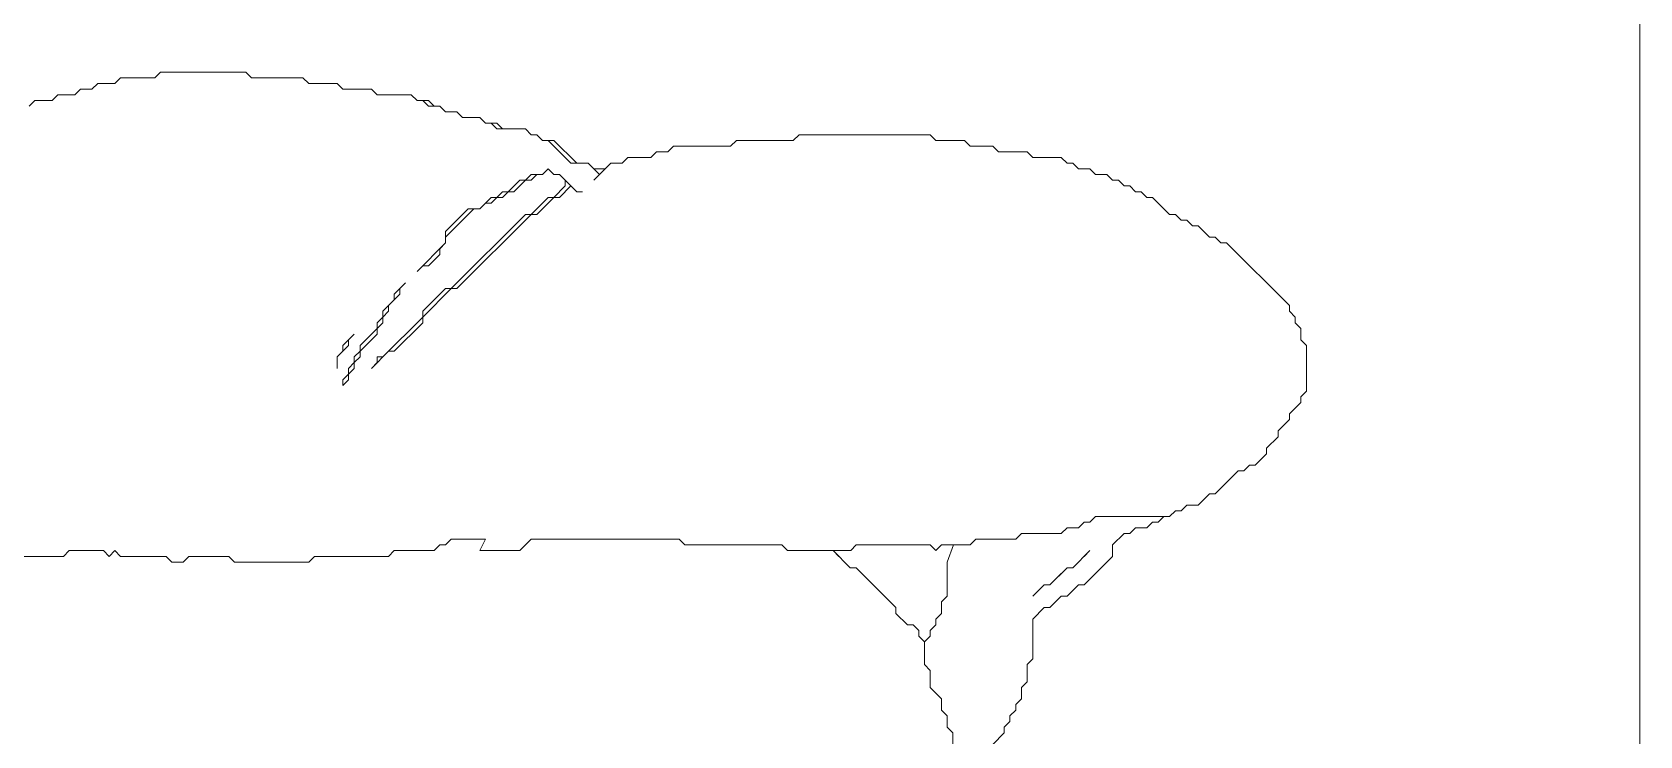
# Model space of a CAD drawing. Header units: millimetres. Extents: x 90 to 6638, y -1 to 4618.
# Drawn here: x 103.01 to 121.94, y 20.67 to 28.96 of the extents above; entities that cross this region are included whole.
import ezdxf

# ---------------------------------------------------------------- set-up
doc = ezdxf.new("R2010")
doc.units = ezdxf.units.MM
doc.layers.get('0').update_dxf_attribs({"lineweight": 9})

msp = doc.modelspace()

# ---------------------------------------------------------------- linework, layer by layer
msp.add_line((121.936, 0.026), (121.936, 62.162))
at = {"lineweight": 9}
for p, q in [((104.047, 28.421), (103.98, 28.354)), ((103.98, 28.354), (104.047, 28.421)), ((104.45, 28.421), (104.047, 28.421)), ((104.047, 28.421), (104.45, 28.421)), ((104.517, 28.488), (104.45, 28.421)), ((104.45, 28.421), (104.517, 28.488)), ((104.517, 28.488), (105.524, 28.488)), ((105.524, 28.488), (104.517, 28.488)), ((105.524, 28.488), (105.591, 28.421)), ((105.591, 28.421), (105.524, 28.488)), ((105.591, 28.421), (106.195, 28.421)), ((106.195, 28.421), (105.591, 28.421)), ((106.195, 28.421), (106.263, 28.354)), ((106.263, 28.354), (106.195, 28.421)), ((103.309, 28.22), (103.241, 28.153)), ((103.241, 28.153), (103.309, 28.22)), ((103.51, 28.22), (103.309, 28.22)), ((103.309, 28.22), (103.51, 28.22)), ((103.577, 28.287), (103.51, 28.22)), ((103.51, 28.22), (103.577, 28.287)), ((103.711, 28.287), (103.577, 28.287)), ((103.577, 28.287), (103.711, 28.287)), ((103.779, 28.354), (103.711, 28.287)), ((103.711, 28.287), (103.779, 28.354)), ((103.98, 28.354), (103.779, 28.354)), ((103.779, 28.354), (103.98, 28.354)), ((106.263, 28.354), (106.598, 28.354)), ((106.598, 28.354), (106.263, 28.354)), ((106.598, 28.354), (106.665, 28.287)), ((106.665, 28.287), (106.598, 28.354)), ((106.665, 28.287), (107.001, 28.287)), ((107.001, 28.287), (106.665, 28.287)), ((107.001, 28.287), (107.068, 28.22)), ((107.068, 28.22), (107.001, 28.287)), ((107.068, 28.22), (107.471, 28.22)), ((107.471, 28.22), (107.068, 28.22)), ((107.471, 28.22), (107.538, 28.153)), ((107.538, 28.153), (107.471, 28.22)), ((103.04, 28.153), (102.973, 28.085)), ((102.973, 28.085), (103.04, 28.153)), ((103.241, 28.153), (103.04, 28.153)), ((103.04, 28.153), (103.241, 28.153)), ((107.538, 28.153), (107.605, 28.153)), ((107.672, 28.153), (107.538, 28.153)), ((107.605, 28.153), (107.672, 28.085)), ((107.74, 28.085), (107.672, 28.153)), ((107.672, 28.085), (107.807, 28.085)), ((107.807, 28.085), (107.74, 28.085)), ((107.807, 28.085), (107.874, 28.018)), ((107.874, 28.018), (107.807, 28.085)), ((107.874, 28.018), (108.008, 28.018)), ((108.008, 28.018), (107.874, 28.018)), ((108.008, 28.018), (108.075, 27.951)), ((108.075, 27.951), (108.008, 28.018)), ((108.075, 27.951), (108.277, 27.951)), ((108.277, 27.951), (108.075, 27.951)), ((108.277, 27.951), (108.344, 27.884)), ((108.344, 27.884), (108.277, 27.951)), ((108.344, 27.884), (108.411, 27.884)), ((108.478, 27.884), (108.344, 27.884)), ((108.411, 27.884), (108.478, 27.817)), ((108.545, 27.817), (108.478, 27.884)), ((108.478, 27.817), (108.814, 27.817)), ((108.814, 27.817), (108.545, 27.817)), ((108.814, 27.817), (108.881, 27.75)), ((108.881, 27.75), (108.814, 27.817)), ((108.881, 27.75), (108.948, 27.75)), ((108.948, 27.75), (108.881, 27.75)), ((108.948, 27.75), (109.015, 27.683)), ((109.015, 27.683), (108.948, 27.75)), ((109.015, 27.683), (109.082, 27.683)), ((109.149, 27.683), (109.015, 27.683)), ((109.082, 27.683), (109.351, 27.414)), ((109.418, 27.414), (109.149, 27.683)), ((111.231, 27.615), (111.298, 27.683)), ((111.298, 27.683), (111.231, 27.615)), ((111.298, 27.683), (111.969, 27.683)), ((111.969, 27.683), (111.298, 27.683)), ((111.969, 27.683), (112.036, 27.75)), ((112.036, 27.75), (111.969, 27.683)), ((112.036, 27.75), (113.58, 27.75)), ((113.58, 27.75), (112.036, 27.75)), ((113.58, 27.75), (113.647, 27.683)), ((113.647, 27.683), (113.58, 27.75)), ((113.647, 27.683), (113.983, 27.683)), ((113.983, 27.683), (113.647, 27.683)), ((113.983, 27.683), (114.05, 27.615)), ((114.05, 27.615), (113.983, 27.683)), ((109.955, 27.414), (110.022, 27.481)), ((110.022, 27.481), (109.955, 27.414)), ((110.022, 27.481), (110.291, 27.481)), ((110.291, 27.481), (110.022, 27.481)), ((110.291, 27.481), (110.358, 27.548)), ((110.358, 27.548), (110.291, 27.481)), ((110.358, 27.548), (110.492, 27.548)), ((110.492, 27.548), (110.358, 27.548)), ((110.492, 27.548), (110.559, 27.615)), ((110.559, 27.615), (110.492, 27.548)), ((110.559, 27.615), (111.231, 27.615)), ((111.231, 27.615), (110.559, 27.615)), ((114.05, 27.615), (114.319, 27.615)), ((114.319, 27.615), (114.05, 27.615)), ((114.319, 27.615), (114.386, 27.548)), ((114.386, 27.548), (114.319, 27.615)), ((114.386, 27.548), (114.722, 27.548)), ((114.722, 27.548), (114.386, 27.548)), ((114.722, 27.548), (114.789, 27.481)), ((114.789, 27.481), (114.722, 27.548)), ((114.789, 27.481), (115.124, 27.481)), ((115.124, 27.481), (114.789, 27.481)), ((115.124, 27.481), (115.192, 27.414)), ((115.192, 27.414), (115.124, 27.481)), ((108.881, 27.28), (108.814, 27.213)), ((109.015, 27.28), (108.881, 27.28)), ((108.881, 27.213), (108.948, 27.28)), ((108.948, 27.28), (109.015, 27.28)), ((109.082, 27.347), (109.015, 27.28)), ((109.015, 27.28), (109.082, 27.347)), ((109.082, 27.347), (109.149, 27.28)), ((109.149, 27.28), (109.082, 27.347)), ((109.149, 27.28), (109.216, 27.28)), ((109.216, 27.28), (109.149, 27.28)), ((109.216, 27.28), (109.284, 27.213)), ((109.418, 27.078), (109.216, 27.28)), ((109.351, 27.414), (109.552, 27.414)), ((109.552, 27.414), (109.418, 27.414)), ((109.552, 27.414), (109.686, 27.28)), ((109.619, 27.347), (109.552, 27.414)), ((109.619, 27.213), (109.821, 27.414)), ((109.754, 27.347), (109.619, 27.347)), ((109.686, 27.28), (109.619, 27.213)), ((109.821, 27.414), (109.754, 27.347)), ((109.821, 27.414), (109.955, 27.414)), ((109.955, 27.414), (109.821, 27.414)), ((115.192, 27.414), (115.259, 27.414)), ((115.259, 27.414), (115.192, 27.414)), ((115.259, 27.414), (115.326, 27.347)), ((115.326, 27.347), (115.259, 27.414)), ((115.326, 27.347), (115.46, 27.347)), ((115.46, 27.347), (115.326, 27.347)), ((115.46, 27.347), (115.527, 27.28)), ((115.527, 27.28), (115.46, 27.347)), ((115.527, 27.28), (115.594, 27.28)), ((115.661, 27.28), (115.527, 27.28)), ((115.729, 27.213), (115.661, 27.28)), ((108.545, 27.078), (108.478, 27.011)), ((108.612, 27.078), (108.545, 27.078)), ((108.545, 27.011), (108.612, 27.078)), ((108.747, 27.213), (108.612, 27.078)), ((108.612, 27.078), (108.679, 27.078)), ((108.679, 27.078), (108.814, 27.213)), ((108.814, 27.213), (108.747, 27.213)), ((108.814, 27.213), (108.881, 27.213)), ((109.284, 27.146), (109.149, 27.011)), ((109.216, 27.011), (109.351, 27.146)), ((109.284, 27.213), (109.284, 27.146)), ((109.351, 27.146), (109.418, 27.078)), ((109.418, 27.078), (109.485, 27.078)), ((109.485, 27.078), (109.418, 27.078)), ((115.796, 27.213), (115.729, 27.213)), ((115.863, 27.146), (115.796, 27.213)), ((115.93, 27.146), (115.863, 27.146)), ((115.997, 27.078), (115.93, 27.146)), ((116.064, 27.078), (115.997, 27.078)), ((116.131, 27.011), (116.064, 27.078)), ((108.411, 27.011), (108.277, 26.877)), ((108.277, 26.877), (108.344, 26.944)), ((108.344, 26.944), (108.411, 26.944)), ((108.478, 27.011), (108.411, 27.011)), ((108.411, 26.944), (108.478, 27.011)), ((108.478, 27.011), (108.545, 27.011)), ((109.082, 27.011), (108.881, 26.81)), ((108.948, 26.81), (109.149, 27.011)), ((109.149, 27.011), (109.082, 27.011)), ((109.149, 27.011), (109.216, 27.011)), ((116.199, 27.011), (116.131, 27.011)), ((116.4, 26.81), (116.199, 27.011)), ((108.142, 26.877), (107.874, 26.608)), ((107.874, 26.541), (108.209, 26.877)), ((108.814, 26.81), (107.941, 25.937)), ((108.008, 25.937), (108.881, 26.81)), ((108.277, 26.877), (108.142, 26.877)), ((108.209, 26.877), (108.277, 26.877)), ((108.881, 26.81), (108.814, 26.81)), ((108.881, 26.81), (108.948, 26.81)), ((116.467, 26.81), (116.4, 26.81)), ((116.534, 26.743), (116.467, 26.81)), ((116.601, 26.743), (116.534, 26.743)), ((116.668, 26.676), (116.601, 26.743)), ((107.874, 26.608), (107.874, 26.474)), ((107.874, 26.474), (107.874, 26.541)), ((116.736, 26.676), (116.668, 26.676)), ((116.87, 26.541), (116.736, 26.676)), ((116.937, 26.541), (116.87, 26.541)), ((117.004, 26.474), (116.937, 26.541)), ((107.874, 26.474), (107.538, 26.138)), ((107.672, 26.206), (107.807, 26.34)), ((107.807, 26.407), (107.874, 26.474)), ((107.807, 26.34), (107.807, 26.407)), ((117.071, 26.474), (117.004, 26.474)), ((117.81, 25.736), (117.071, 26.474)), ((107.538, 26.138), (107.605, 26.206)), ((107.605, 26.206), (107.672, 26.206)), ((107.404, 26.004), (107.27, 25.87)), ((107.337, 25.937), (107.404, 26.004)), ((107.337, 25.87), (107.337, 25.937)), ((107.874, 25.937), (107.605, 25.669)), ((107.605, 25.601), (107.941, 25.937)), ((107.941, 25.937), (107.874, 25.937)), ((107.941, 25.937), (108.008, 25.937)), ((107.27, 25.803), (107.135, 25.669)), ((107.202, 25.736), (107.337, 25.87)), ((107.27, 25.87), (107.27, 25.803)), ((107.135, 25.601), (107.068, 25.534)), ((107.135, 25.669), (107.135, 25.601)), ((107.135, 25.601), (107.202, 25.669)), ((107.135, 25.534), (107.135, 25.601)), ((107.605, 25.601), (107.135, 25.131)), ((107.202, 25.669), (107.202, 25.736)), ((107.605, 25.669), (107.605, 25.601)), ((107.605, 25.534), (107.605, 25.601)), ((117.81, 25.669), (117.81, 25.736)), ((117.877, 25.601), (117.81, 25.669)), ((117.877, 25.534), (117.877, 25.601)), ((106.8, 25.4), (106.665, 25.266)), ((106.732, 25.333), (106.8, 25.4)), ((107.068, 25.467), (106.867, 25.266)), ((106.867, 25.199), (107.068, 25.4)), ((107.068, 25.534), (107.068, 25.467)), ((107.068, 25.467), (107.135, 25.534)), ((107.068, 25.4), (107.068, 25.467)), ((107.27, 25.199), (107.605, 25.534)), ((117.944, 25.467), (117.877, 25.534)), ((117.944, 25.333), (117.944, 25.467)), ((117.944, 25.4), (117.944, 25.333)), ((106.598, 25.131), (106.732, 25.266)), ((106.665, 25.199), (106.598, 25.131)), ((106.665, 25.266), (106.665, 25.199)), ((106.732, 25.266), (106.732, 25.333)), ((106.867, 25.199), (106.8, 25.131)), ((106.867, 25.266), (106.867, 25.199)), ((106.867, 25.131), (106.867, 25.199)), ((107.001, 24.997), (107.202, 25.199)), ((107.202, 25.199), (107.27, 25.199)), ((118.011, 25.266), (117.944, 25.333)), ((118.011, 24.729), (118.011, 25.266)), ((118.011, 25.199), (118.011, 24.796)), ((106.598, 25.131), (106.598, 24.997)), ((106.598, 24.997), (106.598, 25.131)), ((106.8, 25.064), (106.732, 24.997)), ((106.732, 24.997), (106.732, 24.93)), ((106.732, 24.93), (106.8, 24.997)), ((106.8, 25.131), (106.8, 25.064)), ((106.8, 25.064), (106.867, 25.131)), ((106.8, 24.997), (106.8, 25.064)), ((107.068, 25.064), (107.001, 24.997)), ((107.135, 25.131), (107.068, 25.131)), ((107.068, 25.131), (107.068, 25.064)), ((106.732, 24.93), (106.665, 24.863)), ((106.665, 24.863), (106.665, 24.796)), ((106.665, 24.796), (106.732, 24.863)), ((106.732, 24.863), (106.732, 24.93)), ((117.944, 24.662), (118.011, 24.729)), ((117.944, 24.594), (117.944, 24.662)), ((117.81, 24.46), (117.944, 24.594)), ((117.81, 24.393), (117.81, 24.46)), ((117.676, 24.259), (117.81, 24.393)), ((117.676, 24.192), (117.676, 24.259)), ((117.541, 24.057), (117.676, 24.192)), ((117.541, 23.99), (117.541, 24.057)), ((117.273, 23.789), (117.34, 23.856)), ((117.34, 23.856), (117.407, 23.856)), ((117.407, 23.856), (117.541, 23.99)), ((116.937, 23.52), (117.206, 23.789)), ((117.206, 23.789), (117.273, 23.789)), ((116.736, 23.386), (116.87, 23.52)), ((116.87, 23.52), (116.803, 23.453)), ((116.87, 23.52), (116.937, 23.52)), ((116.4, 23.252), (116.467, 23.319)), ((116.467, 23.319), (116.534, 23.319)), ((116.534, 23.319), (116.601, 23.386)), ((116.668, 23.386), (116.601, 23.386)), ((116.601, 23.386), (116.736, 23.386)), ((115.124, 23.05), (115.192, 23.117)), ((115.326, 23.117), (115.192, 23.117)), ((115.192, 23.117), (115.326, 23.117)), ((115.393, 23.185), (115.326, 23.117)), ((115.326, 23.117), (115.393, 23.185)), ((115.393, 23.185), (115.46, 23.185)), ((115.46, 23.185), (115.527, 23.252)), ((115.527, 23.252), (115.594, 23.252)), ((115.594, 23.252), (115.527, 23.252)), ((115.594, 23.252), (116.266, 23.252)), ((115.997, 23.117), (115.93, 23.05)), ((115.93, 23.05), (115.997, 23.117)), ((116.131, 23.117), (115.997, 23.117)), ((115.997, 23.117), (116.131, 23.117)), ((116.199, 23.185), (116.131, 23.117)), ((116.131, 23.117), (116.199, 23.185)), ((116.199, 23.185), (116.266, 23.185)), ((116.333, 23.252), (116.266, 23.252)), ((116.266, 23.185), (116.333, 23.252)), ((116.333, 23.252), (116.4, 23.252)), ((107.74, 22.849), (107.807, 22.916)), ((107.807, 22.916), (107.74, 22.849)), ((107.807, 22.916), (107.874, 22.916)), ((107.874, 22.916), (107.807, 22.916)), ((107.874, 22.916), (107.941, 22.983)), ((107.941, 22.983), (107.874, 22.916)), ((107.941, 22.983), (108.344, 22.983)), ((108.344, 22.983), (107.941, 22.983)), ((108.344, 22.983), (108.277, 22.849)), ((108.881, 22.983), (108.747, 22.849)), ((108.747, 22.849), (108.881, 22.983)), ((108.881, 22.983), (110.626, 22.983)), ((110.626, 22.983), (108.881, 22.983)), ((110.626, 22.983), (110.693, 22.916)), ((110.693, 22.916), (110.626, 22.983)), ((110.693, 22.916), (111.835, 22.916)), ((111.835, 22.916), (110.693, 22.916)), ((111.835, 22.916), (111.902, 22.849)), ((111.902, 22.849), (111.835, 22.916)), ((112.645, 22.849), (112.708, 22.916)), ((113.58, 22.916), (112.708, 22.916)), ((112.708, 22.916), (113.58, 22.916)), ((113.647, 22.849), (113.58, 22.916)), ((113.58, 22.916), (113.647, 22.849)), ((113.715, 22.916), (113.647, 22.849)), ((113.647, 22.849), (113.715, 22.916)), ((114.05, 22.916), (113.715, 22.916)), ((113.715, 22.916), (114.05, 22.916)), ((113.782, 22.715), (113.853, 22.916)), ((114.117, 22.983), (114.05, 22.916)), ((114.05, 22.916), (114.117, 22.983)), ((114.587, 22.983), (114.117, 22.983)), ((114.117, 22.983), (114.587, 22.983)), ((114.654, 23.05), (114.587, 22.983)), ((114.587, 22.983), (114.654, 23.05)), ((114.654, 23.05), (114.923, 23.05)), ((114.923, 23.05), (114.654, 23.05)), ((114.923, 23.05), (115.057, 23.05)), ((115.057, 23.05), (115.124, 23.05)), ((115.863, 23.05), (115.729, 22.916)), ((115.729, 22.916), (115.729, 22.849)), ((115.93, 23.05), (115.863, 23.05)), ((102.839, 22.782), (103.376, 22.782)), ((103.376, 22.782), (102.839, 22.782)), ((103.376, 22.782), (103.443, 22.849)), ((103.443, 22.849), (103.376, 22.782)), ((103.443, 22.849), (103.846, 22.849)), ((103.846, 22.849), (103.443, 22.849)), ((103.846, 22.849), (103.913, 22.782)), ((103.913, 22.782), (103.846, 22.849)), ((103.913, 22.782), (103.98, 22.849)), ((103.98, 22.849), (103.913, 22.782)), ((103.98, 22.849), (104.047, 22.782)), ((104.047, 22.782), (103.98, 22.849)), ((104.047, 22.782), (104.584, 22.782)), ((104.584, 22.782), (104.047, 22.782)), ((104.584, 22.782), (104.651, 22.715)), ((104.651, 22.715), (104.584, 22.782)), ((104.786, 22.715), (104.853, 22.782)), ((104.853, 22.782), (104.786, 22.715)), ((104.853, 22.782), (105.323, 22.782)), ((105.323, 22.782), (104.853, 22.782)), ((105.323, 22.782), (105.39, 22.715)), ((105.39, 22.715), (105.323, 22.782)), ((106.263, 22.715), (106.33, 22.782)), ((106.33, 22.782), (106.263, 22.715)), ((106.33, 22.782), (107.202, 22.782)), ((107.202, 22.782), (106.33, 22.782)), ((107.202, 22.782), (107.27, 22.849)), ((107.27, 22.849), (107.202, 22.782)), ((107.27, 22.849), (107.74, 22.849)), ((107.74, 22.849), (107.27, 22.849)), ((108.747, 22.849), (108.277, 22.849)), ((108.277, 22.849), (108.747, 22.849)), ((111.902, 22.849), (112.439, 22.849)), ((112.439, 22.849), (111.902, 22.849)), ((112.439, 22.849), (112.64, 22.647)), ((112.506, 22.782), (112.439, 22.849)), ((112.439, 22.849), (112.645, 22.849)), ((115.46, 22.849), (115.259, 22.647)), ((115.393, 22.782), (115.46, 22.849)), ((115.393, 22.446), (115.729, 22.782)), ((115.729, 22.782), (115.729, 22.849)), ((104.651, 22.715), (104.786, 22.715)), ((104.786, 22.715), (104.651, 22.715)), ((105.39, 22.715), (106.263, 22.715)), ((106.263, 22.715), (105.39, 22.715)), ((112.64, 22.647), (112.708, 22.647)), ((112.708, 22.647), (113.177, 22.178)), ((113.782, 22.715), (113.782, 22.312)), ((113.782, 22.312), (113.782, 22.715)), ((115.192, 22.647), (114.99, 22.446)), ((114.99, 22.446), (115.124, 22.58)), ((115.259, 22.647), (115.192, 22.647)), ((115.259, 22.647), (115.326, 22.715)), ((114.923, 22.446), (114.789, 22.312)), ((114.789, 22.312), (114.923, 22.446)), ((114.99, 22.446), (114.923, 22.446)), ((114.923, 22.446), (114.99, 22.446)), ((115.192, 22.312), (115.326, 22.446)), ((115.326, 22.446), (115.393, 22.446)), ((113.177, 22.178), (113.177, 22.11)), ((113.782, 22.312), (113.715, 22.245)), ((113.715, 22.245), (113.782, 22.312)), ((113.715, 22.245), (113.715, 22.11)), ((113.715, 22.11), (113.715, 22.245)), ((114.789, 22.043), (114.923, 22.178)), ((114.923, 22.178), (114.99, 22.178)), ((114.99, 22.178), (115.124, 22.312)), ((115.124, 22.312), (115.192, 22.312)), ((113.177, 22.11), (113.312, 21.976)), ((113.312, 21.976), (113.379, 21.976)), ((113.379, 21.976), (113.446, 21.909)), ((113.647, 21.976), (113.58, 21.909)), ((113.58, 21.909), (113.647, 21.976)), ((113.715, 22.11), (113.647, 22.043)), ((113.647, 22.043), (113.715, 22.11)), ((113.647, 22.043), (113.647, 21.976)), ((113.647, 21.976), (113.647, 22.043)), ((114.789, 22.043), (114.789, 21.573)), ((114.789, 21.573), (114.789, 22.043)), ((113.446, 21.909), (113.446, 21.842)), ((113.513, 21.775), (113.446, 21.842)), ((113.446, 21.842), (113.513, 21.775)), ((113.58, 21.842), (113.513, 21.775)), ((113.513, 21.775), (113.58, 21.842)), ((113.513, 21.775), (113.513, 21.506)), ((113.513, 21.506), (113.513, 21.775)), ((113.58, 21.909), (113.58, 21.842)), ((113.58, 21.842), (113.58, 21.909)), ((113.513, 21.506), (113.58, 21.439)), ((113.58, 21.439), (113.513, 21.506)), ((113.58, 21.439), (113.58, 21.238)), ((113.58, 21.305), (113.58, 21.439)), ((114.789, 21.573), (114.722, 21.506)), ((114.722, 21.506), (114.789, 21.573)), ((114.722, 21.506), (114.722, 21.305)), ((114.722, 21.305), (114.722, 21.506)), ((113.58, 21.238), (113.715, 21.103)), ((114.722, 21.305), (114.654, 21.238)), ((114.654, 21.238), (114.722, 21.305)), ((114.654, 21.238), (114.654, 21.17)), ((114.654, 21.103), (114.654, 21.238)), ((113.715, 21.103), (113.647, 21.17)), ((113.715, 21.103), (113.715, 20.969)), ((113.715, 20.969), (113.715, 21.103)), ((114.587, 21.036), (114.654, 21.103)), ((114.587, 20.969), (114.587, 21.036)), ((113.715, 20.969), (113.782, 20.902)), ((113.782, 20.902), (113.715, 20.969)), ((113.782, 20.902), (113.782, 20.768)), ((113.782, 20.768), (113.782, 20.902)), ((114.453, 20.768), (114.52, 20.835)), ((114.52, 20.902), (114.587, 20.969)), ((114.52, 20.835), (114.52, 20.902)), ((113.782, 20.768), (113.849, 20.701)), ((113.849, 20.701), (113.782, 20.768)), ((113.849, 20.701), (113.849, 20.566)), ((113.849, 20.566), (113.849, 20.701)), ((114.319, 20.566), (114.453, 20.701)), ((114.453, 20.701), (114.453, 20.768))]:
    msp.add_line(p, q, dxfattribs=at)

doc.saveas('drawing.dxf')
